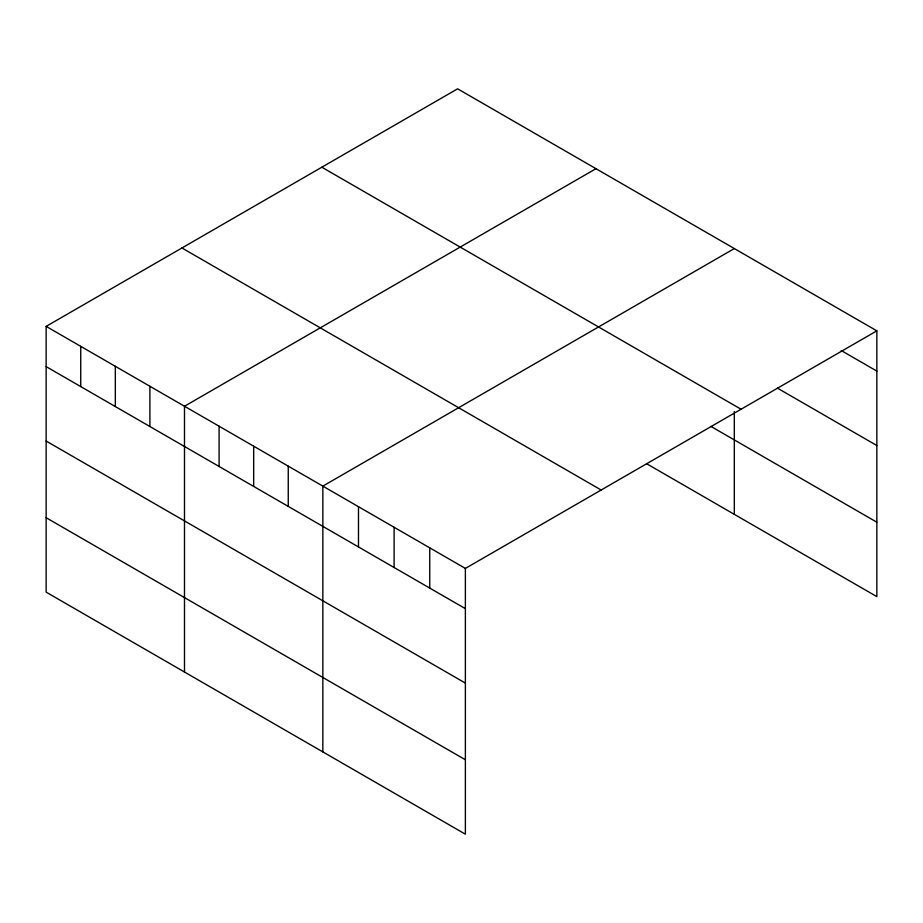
<?xml version="1.0" encoding="UTF-8"?>
<svg xmlns="http://www.w3.org/2000/svg" width="923" height="923" viewBox="0 0 923 923"><rect width="100%" height="100%" fill="white"/><g stroke="black" fill="none" stroke-linecap="round" stroke-linejoin="round"><path stroke-width="1.38" d="M876.85 330.849L465.377 568.418L465.377 834.184L46.15 592.151L46.15 326.373L457.623 88.816L876.85 330.849L876.85 596.627L646.608 463.704M595.97 168.69L184.496 406.247L184.496 672.025M734.316 248.564L322.842 486.121L322.842 751.887M841.211 350.532L876.85 371.104M777.316 388.064L876.85 445.532M321.839 167.213L741.065 409.247M710.837 426.357L876.85 522.21M181.935 247.975L601.161 490.021M46.15 326.373L465.377 568.418M46.15 366.616L465.377 608.661M46.15 441.044L465.377 683.089M46.15 517.722L465.377 759.767M734.316 411.508L734.316 514.33M429.749 547.835L429.749 588.089M394.109 527.264L394.109 567.518M358.482 506.692L358.482 546.947M288.253 466.15L288.253 506.404M253.675 446.178L253.675 486.433M219.086 426.218L219.086 466.461M149.907 386.276L149.907 426.53M115.329 366.304L115.329 406.558M80.739 346.344L80.739 386.587"/></g></svg>
